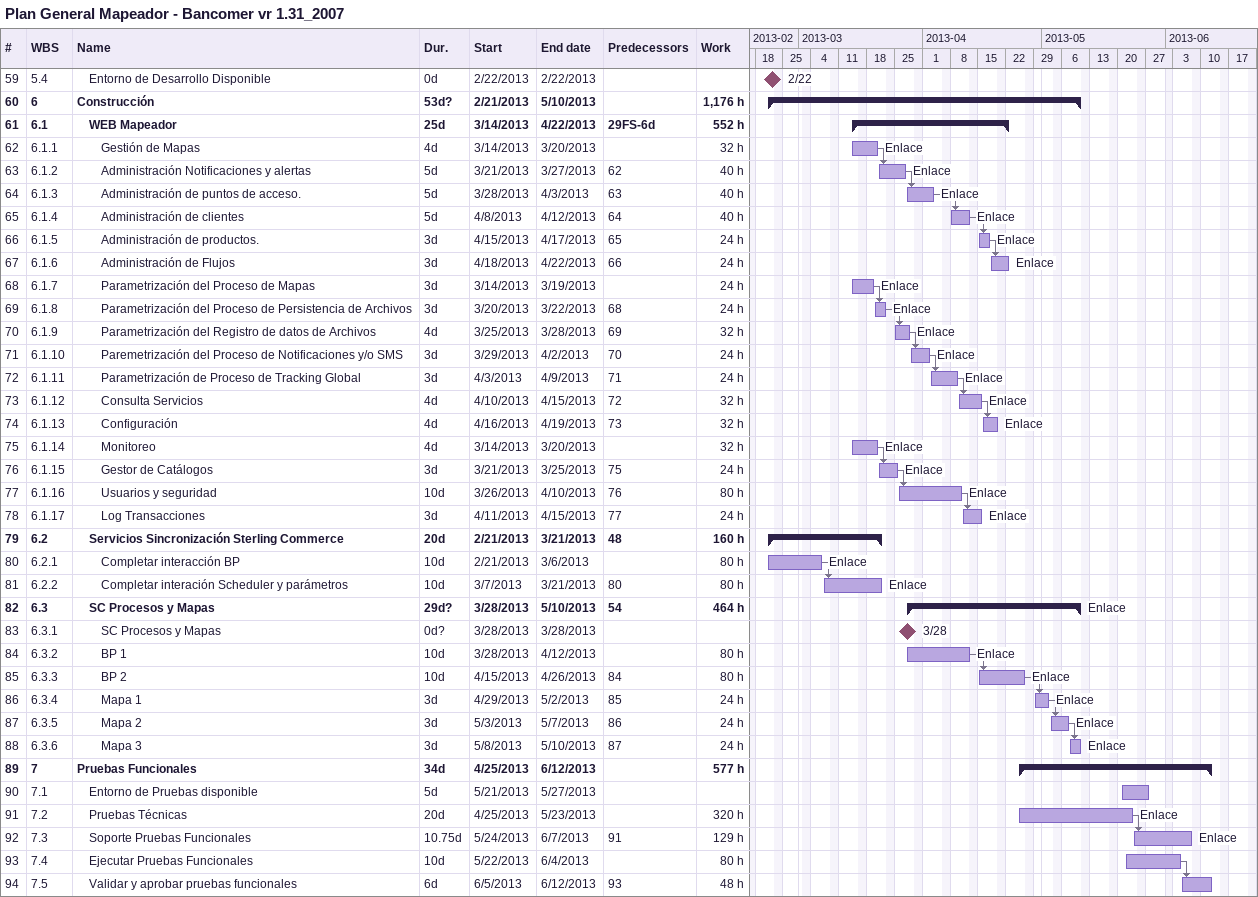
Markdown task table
Plan General Mapeador - Bancomer vr 1.31_2007

| ID | WBS | Task | Duration | Start | Finish | Predecessors | Resources | Work (h) |
|---|---|---|---|---|---|---|---|---|
| 59 | 5.4 | Entorno de Desarrollo Disponible | 0d | 2013-02-22 | 2013-02-22 |  |  |  |
| 60 | 6 | **Construcción** | 53d? | 2013-02-21 | 2013-05-10 |  |  | 1176 |
| 61 | 6.1 | **WEB Mapeador** | 25d | 2013-03-14 | 2013-04-22 | 29FS-6d |  | 552 |
| 62 | 6.1.1 | Gestión de Mapas | 4d | 2013-03-14 | 2013-03-20 |  | Enlace | 32 |
| 63 | 6.1.2 | Administración Notificaciones y alertas | 5d | 2013-03-21 | 2013-03-27 | 62 | Enlace | 40 |
| 64 | 6.1.3 | Administración de puntos de acceso. | 5d | 2013-03-28 | 2013-04-03 | 63 | Enlace | 40 |
| 65 | 6.1.4 | Administración de clientes | 5d | 2013-04-08 | 2013-04-12 | 64 | Enlace | 40 |
| 66 | 6.1.5 | Administración de productos. | 3d | 2013-04-15 | 2013-04-17 | 65 | Enlace | 24 |
| 67 | 6.1.6 | Administración de Flujos | 3d | 2013-04-18 | 2013-04-22 | 66 | Enlace | 24 |
| 68 | 6.1.7 | Parametrización del Proceso de Mapas | 3d | 2013-03-14 | 2013-03-19 |  | Enlace | 24 |
| 69 | 6.1.8 | Parametrización del Proceso de Persistencia de Archivos | 3d | 2013-03-20 | 2013-03-22 | 68 | Enlace | 24 |
| 70 | 6.1.9 | Parametrización del Registro de datos de Archivos | 4d | 2013-03-25 | 2013-03-28 | 69 | Enlace | 32 |
| 71 | 6.1.10 | Paremetrización del Proceso de Notificaciones y/o SMS | 3d | 2013-03-29 | 2013-04-02 | 70 | Enlace | 24 |
| 72 | 6.1.11 | Parametrización de Proceso de Tracking Global | 3d | 2013-04-03 | 2013-04-09 | 71 | Enlace | 24 |
| 73 | 6.1.12 | Consulta Servicios | 4d | 2013-04-10 | 2013-04-15 | 72 | Enlace | 32 |
| 74 | 6.1.13 | Configuración | 4d | 2013-04-16 | 2013-04-19 | 73 | Enlace | 32 |
| 75 | 6.1.14 | Monitoreo | 4d | 2013-03-14 | 2013-03-20 |  | Enlace | 32 |
| 76 | 6.1.15 | Gestor de Catálogos | 3d | 2013-03-21 | 2013-03-25 | 75 | Enlace | 24 |
| 77 | 6.1.16 | Usuarios y seguridad | 10d | 2013-03-26 | 2013-04-10 | 76 | Enlace | 80 |
| 78 | 6.1.17 | Log Transacciones | 3d | 2013-04-11 | 2013-04-15 | 77 | Enlace | 24 |
| 79 | 6.2 | **Servicios Sincronización Sterling Commerce** | 20d | 2013-02-21 | 2013-03-21 | 48 |  | 160 |
| 80 | 6.2.1 | Completar interacción BP | 10d | 2013-02-21 | 2013-03-06 |  | Enlace | 80 |
| 81 | 6.2.2 | Completar interación Scheduler y parámetros | 10d | 2013-03-07 | 2013-03-21 | 80 | Enlace | 80 |
| 82 | 6.3 | **SC Procesos y Mapas** | 29d? | 2013-03-28 | 2013-05-10 | 54 | Enlace | 464 |
| 83 | 6.3.1 | SC Procesos y Mapas | 0d? | 2013-03-28 | 2013-03-28 |  |  |  |
| 84 | 6.3.2 | BP 1 | 10d | 2013-03-28 | 2013-04-12 |  | Enlace | 80 |
| 85 | 6.3.3 | BP 2 | 10d | 2013-04-15 | 2013-04-26 | 84 | Enlace | 80 |
| 86 | 6.3.4 | Mapa 1 | 3d | 2013-04-29 | 2013-05-02 | 85 | Enlace | 24 |
| 87 | 6.3.5 | Mapa 2 | 3d | 2013-05-03 | 2013-05-07 | 86 | Enlace | 24 |
| 88 | 6.3.6 | Mapa 3 | 3d | 2013-05-08 | 2013-05-10 | 87 | Enlace | 24 |
| 89 | 7 | **Pruebas Funcionales** | 34d | 2013-04-25 | 2013-06-12 |  |  | 577 |
| 90 | 7.1 | Entorno de Pruebas disponible | 5d | 2013-05-21 | 2013-05-27 |  |  |  |
| 91 | 7.2 | Pruebas Técnicas | 20d | 2013-04-25 | 2013-05-23 |  | Enlace | 320 |
| 92 | 7.3 | Soporte Pruebas Funcionales | 10.75d | 2013-05-24 | 2013-06-07 | 91 | Enlace | 129 |
| 93 | 7.4 | Ejecutar Pruebas Funcionales | 10d | 2013-05-22 | 2013-06-04 |  |  | 80 |
| 94 | 7.5 | Validar y aprobar pruebas funcionales | 6d | 2013-06-05 | 2013-06-12 | 93 |  | 48 |
